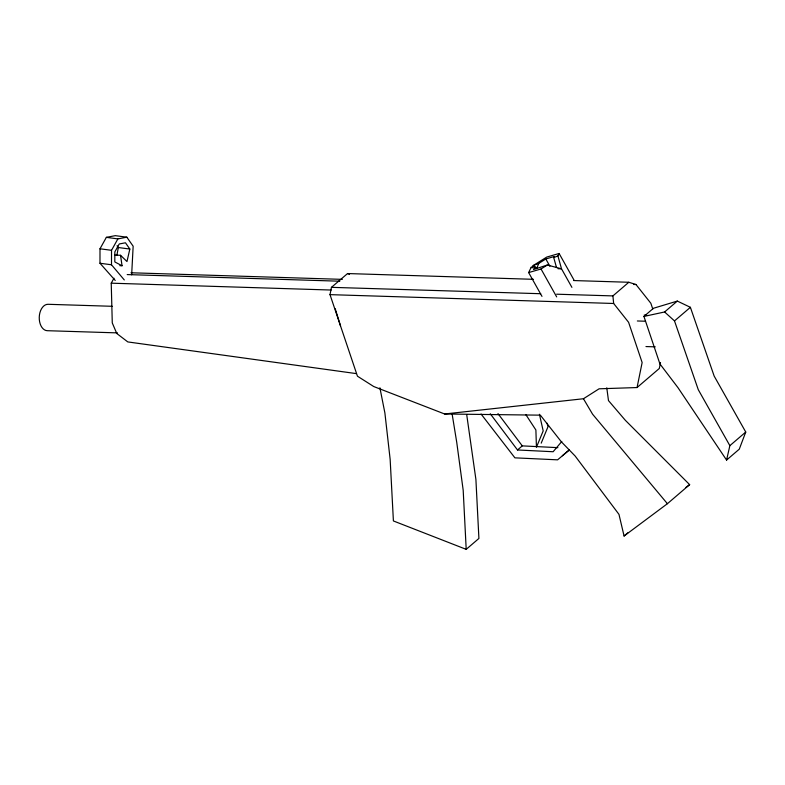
<?xml version="1.0" encoding="UTF-8"?>
<svg xmlns="http://www.w3.org/2000/svg" width="785" height="785" viewBox="0 0 785 785"><rect width="100%" height="100%" fill="white"/><g stroke="black" fill="none" stroke-linecap="round" stroke-linejoin="round"><path stroke-width="1.18" d="M115.228 280.451L99.98 263.25L99.999 248.786L106.358 237.355L115.316 235.657L126.836 237.188L133.156 246.215L131.654 274.809M124.285 279.931L111.499 264.78L111.529 250.317L117.878 238.895L126.836 237.188M116.867 255.468L118.319 247.52L117.063 245.734M606.776 387.819L608.483 400.595L625.331 420.289L689.642 484.639L667.407 503.705L624.075 536.018L618.972 514.371L575.15 456.036L561.403 441.857L540.355 415.157L444.634 413.989L373.738 386.534L357.45 376.192L330.004 294.64L331.466 287.339L347.549 273.553L533.437 279.313M444.634 413.989L583.451 398.741L599.083 388.81L637.057 387.545L642.14 362.542L628.599 322.321L613.654 303.481L612.908 295.906L628.814 282.266L635.978 284.523L650.834 303.255L652.767 309.005M660.509 362.523L659.302 368.479L637.057 387.545M120.537 255.292L122.048 265.752L114.816 261.935L114.836 251.907L119.241 243.968L125.463 242.791L129.839 249.051L126.974 261.533L120.537 255.292L114.787 255.096M726.567 460.069L729.864 445.664L745.75 432.044L714.164 376.074L690.388 307.318L677.318 301.077L653.473 308.26L643.935 316.433L659.94 363.965L677.965 387.643L726.567 460.069L739.274 449.177L745.75 432.044M532.534 267.145L533.133 265.605L546.733 257.078L559.106 253.476L574.178 280.373M534.575 267.989L536.911 268.058L538.745 263.417L545.82 258.981L554.23 256.528L553.729 257.578L556.516 267.567M541.208 443.162L547.959 426.804L547.145 423.252M541.984 296.377L528.648 272.581L531.2 267.263L534.85 266.753L536.911 268.058M534.85 266.753L533.525 269.52L547.341 265.016L561.52 268.823L571.902 287.359M557.998 268.715L561.52 268.823L557.919 255.939L559.106 253.476M356.253 373.601L127.808 341.926L116.779 333.497L112.275 322.939L111.234 283.179L114.002 278.214M561.805 441.484L553.131 451.738L517.511 449.972L490.262 413.774M643.935 316.433L664.61 311.979L677.318 301.077M517.511 449.972L522.28 445.88L557.89 447.656M729.864 445.664L698.277 389.684L674.501 320.928L690.388 307.318M379.901 387.77L384.895 412.988L390.155 459.402L393.403 520.946L466.202 549.343L478.909 538.451L475.906 479.449L466.712 414.666M624.075 536.018L627.774 532.838M562.364 455.751L568.732 450.384M569.419 449.864L557.605 459.833L514.911 457.841L481.048 413.999M685.796 487.514L689.642 484.639M528.648 272.581L541.022 268.98L547.341 265.016M533.133 265.605L538.745 263.417M553.729 257.578L557.919 255.939M331.466 287.339L540.708 293.718M556.614 294.198L612.908 295.906M573.786 280.559L628.814 282.266M633.534 284.455L635.978 284.523M130.977 272.768L342.348 279.362M127.209 274.573L339.807 281.207M111.234 283.179L331.162 290.038M330.004 294.64L613.654 303.481M644.24 315.07L646.565 315.148M637.351 320.977L645.476 321.232M112.235 306.297L48.052 304.295A13.208 8.429 -88.2 0 0 39.25 317.287A13.208 8.429 -88.2 0 0 47.296 330.701L117.534 332.889M645.967 346.558L655.249 346.842M119.82 265.673L122.048 265.752M106.358 237.355L117.878 238.895M118.319 247.52L129.839 249.051M99.999 248.786L111.529 250.317M99.98 263.25L111.499 264.78M347.549 273.553L349.443 274.407M531.2 267.263L532.23 267.911M664.61 311.979L674.501 320.928M667.407 503.705L592.596 414.215L583.451 398.741M497.975 413.597L522.28 445.88M525.95 414.784L535.89 430.003L536.44 447.244L543.191 430.896L539.423 414.284M545.82 258.981L549.883 266.223M541.022 268.98L556.673 296.907M335.205 308.682L340.523 325.912M452.042 413.499L456.752 442.436L463.199 490.34L466.202 549.343"/></g></svg>
